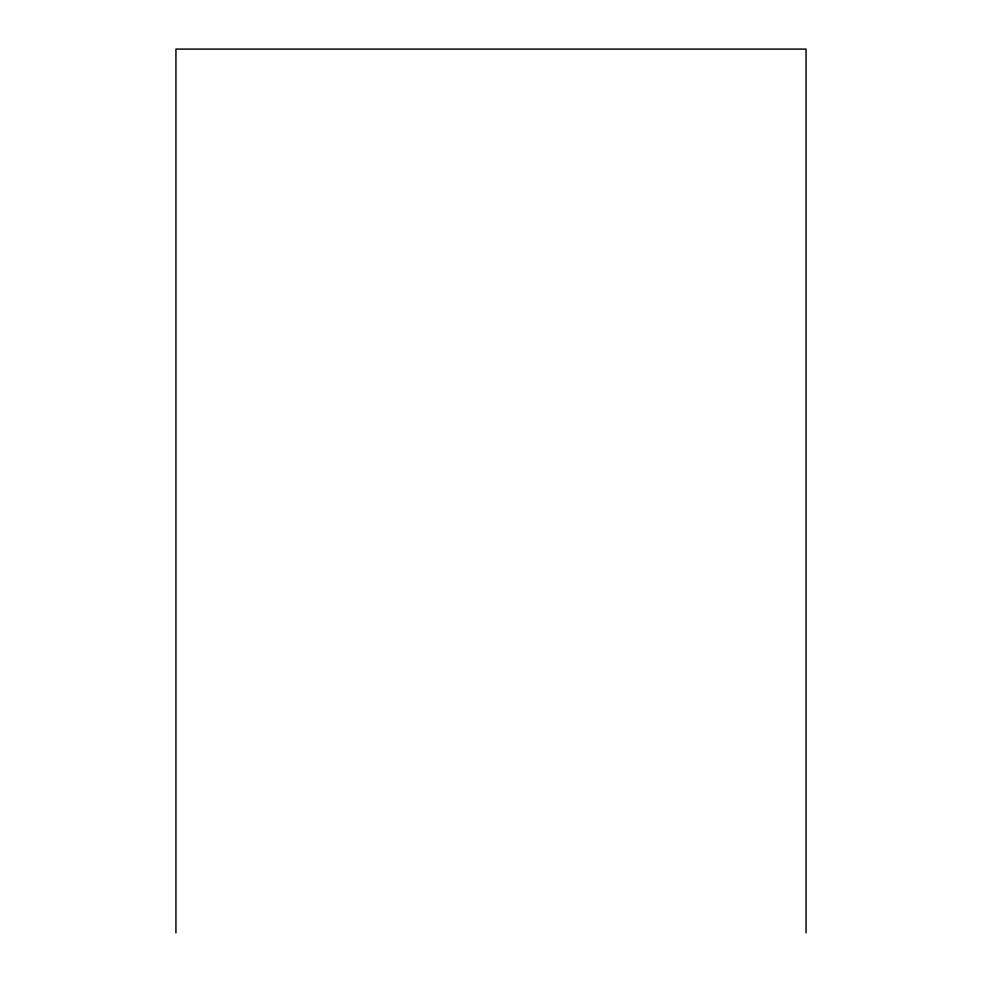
<?xml version="1.0" encoding="UTF-8"?>
<svg xmlns="http://www.w3.org/2000/svg" width="982" height="982" viewBox="0 0 982 982"><rect width="100%" height="100%" fill="white"/><g stroke="black" fill="none" stroke-linecap="round" stroke-linejoin="round"><path stroke-width="1.47" d="M806.062 932.9L806.062 49.1L175.938 49.1L175.938 932.9"/></g></svg>
